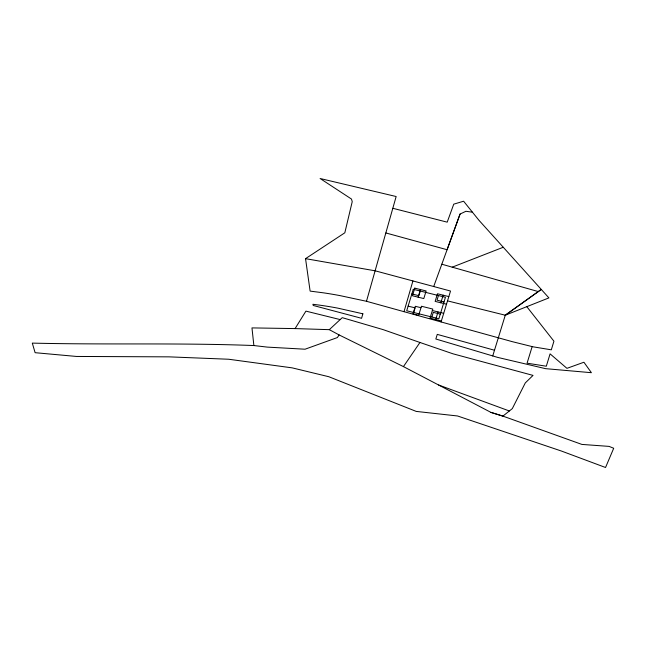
<?xml version="1.0" encoding="UTF-8"?>
<svg xmlns="http://www.w3.org/2000/svg" width="646" height="646" viewBox="0 0 646 646"><rect width="100%" height="100%" fill="white"/><g stroke="black" fill="none" stroke-linecap="round" stroke-linejoin="round"><path stroke-width="0.97" d="M366.484 301.286L396.151 196.521L320.109 178.506L351.489 199.049L352.231 201.657L344.827 232.794L305.542 258.658L310.12 291.104L323.67 292.864A269.778 182.955 11.3 0 1 340.014 295.618L366.476 301.286L512.197 341.637L533.039 346.813L551.304 349.825L553.929 341.201L526.805 306.664M404.008 311.687L412.915 280.945M418.115 297.16L420.449 289.545M413.698 312.511L415.128 307.867L408.127 306.131M420.28 291.039L418.858 295.682L411.857 293.946M431.867 317.024L433.288 312.373L440.289 314.118M438.44 295.545L437.019 300.196L444.02 301.932M435.695 319.552L438.02 311.937M440.822 302.796L443.156 295.182M441.073 321.934L450.528 291.039L375.253 270.835L305.542 258.658M532.159 346.587L527.071 363.189L546.314 366.217L550.085 353.863L566.946 368.341L583.919 362.236L591.405 372.702L545.547 368.656L497.686 357.408L435.84 339.005L437.261 334.378L494.489 350.237M492.737 355.946L505.277 315.208L541.267 289.44L505.277 315.208L447.525 300.875M433.7 286.525L460.065 214.036L465.928 211.282L472.444 212.203L478.936 220.254L548.906 297.895L505.277 315.208M460.065 214.036L447.089 249.727L385.904 232.964M253.87 345.545C180.048 342.679 106.154 344.932 32.3 343.107L35.11 352.692L76.47 356.447L169.09 356.858L228.692 359.241L292.186 367.865L328.814 376.723L416.242 411.413L457.546 415.976L561.487 451.061L605.544 467.494L613.7 448.259L609.089 446.394L581.876 444.416L502.919 416.113L490.96 412.398L403.435 366.605L339.118 334.935L337.39 337.551L305.049 349.211L267.347 347.112L253.87 345.545L251.972 327.902L295.085 328.588L305.921 311.122L340.167 319.584M403.435 366.605L419.957 342.477L452.967 353.806L533.023 375.399L525.287 382.933L512.302 408.619L502.919 416.113L490.968 412.406M295.085 328.588L329.323 329.662L342.235 317.662L383.118 329.621L419.957 342.477M452.216 267.169L503.186 247.281M448.833 296.595L437.479 293.777L435.146 301.391L446.499 304.209M420.998 307.706L415.321 306.301L412.988 313.916L418.665 315.321L421.442 306.244L432.796 309.063L430.018 318.139L441.371 320.957M432.352 310.524L443.697 313.342M392.849 208.295L447.202 222.159L453.758 204.16L463.618 201.213L472.444 212.203M441.816 264.214L538.271 291.572M438.618 385L509.355 410.977M329.323 329.662L339.118 334.935M362.874 313.803L361.574 318.3L313.229 305.469L312.906 304.274L319.512 305.13A252.933 171.529 11.3 0 1 337.785 308.134L362.874 313.803M413.279 289.303L406.705 310.774L438.868 318.761L445.441 297.281L413.279 289.303M414.772 288.14L412.439 295.755L423.792 298.573L426.126 290.958L414.772 288.14"/></g></svg>
